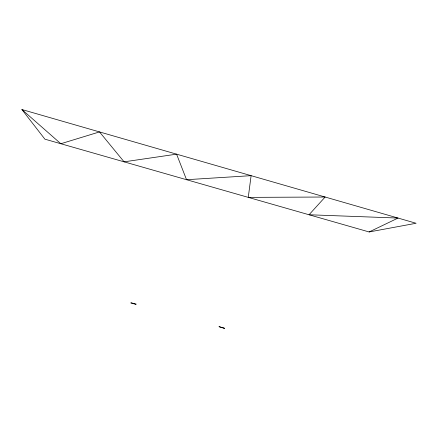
<?xml version="1.0" encoding="UTF-8"?>
<svg xmlns="http://www.w3.org/2000/svg" width="438" height="438" viewBox="0 0 438 438"><rect width="100%" height="100%" fill="white"/><g stroke="black" fill="none" stroke-linecap="round" stroke-linejoin="round"><path stroke-width="0.66" d="M369.13 231.959L398.049 218.058L309.036 214.762L325.144 197.023L248.269 197.374L251.105 175.66L186.533 179.706L176.585 154.16L124.091 161.836L99.508 131.92L60.833 143.73L21.9 109.527L416.1 223.265L369.13 231.959L44.89 139.169L21.9 109.527M136.032 304.103L135.928 304.372L130.792 302.976L130.94 302.718L136.032 304.103M223.971 328.013L218.973 326.655L224.601 328.473L223.971 328.013"/></g></svg>
